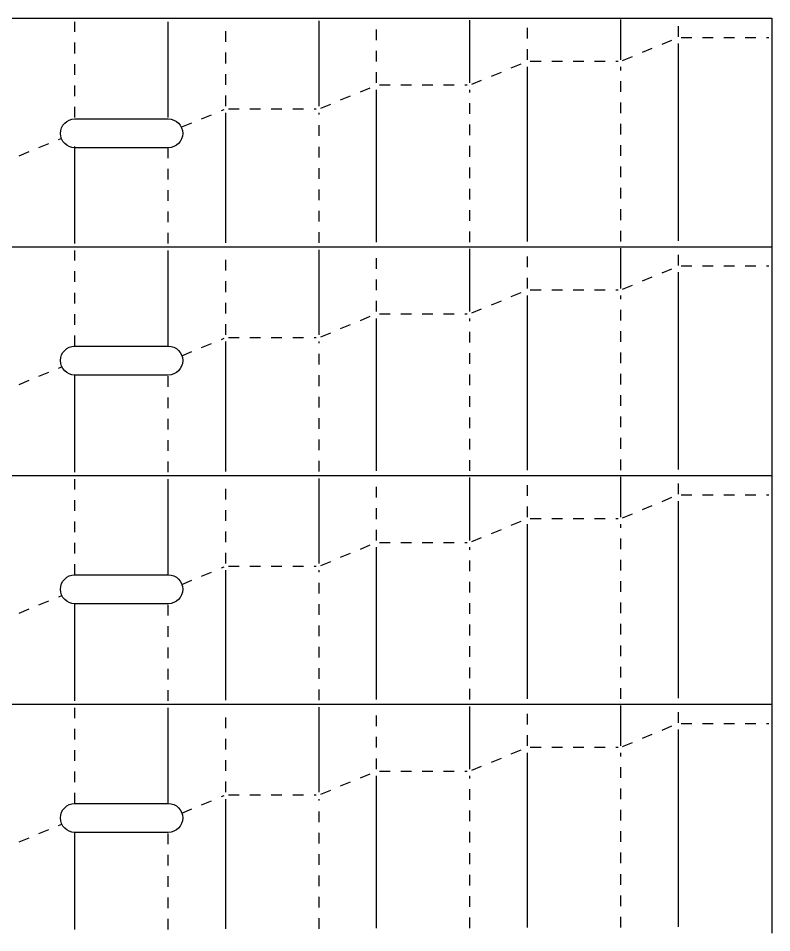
# Model space of a CAD drawing. Extents: x 11 to 192, y -288 to -10.
# Drawn here: x 87.8 to 187.3, y -153.5 to -32.7 of the extents above; entities that cross this region are included whole.
import ezdxf

# ---------------------------------------------------------------- set-up
doc = ezdxf.new("R2010")
doc.units = 0
for name, pattern in [('AI-LINETYPE-128', [2.822222, 1.411111, -1.411111]), ('AI-LINETYPE-129', [2.822222, 1.411111, -1.411111]), ('AI-LINETYPE-130', [2.822222, 1.411111, -1.411111]), ('AI-LINETYPE-131', [2.822222, 1.411111, -1.411111]), ('AI-LINETYPE-132', [2.822222, 1.411111, -1.411111]), ('AI-LINETYPE-133', [2.822222, 1.411111, -1.411111]), ('AI-LINETYPE-134', [2.822222, 1.411111, -1.411111]), ('AI-LINETYPE-142', [2.822222, 1.411111, -1.411111]), ('AI-LINETYPE-143', [2.822222, 1.411111, -1.411111]), ('AI-LINETYPE-144', [2.822222, 1.411111, -1.411111]), ('AI-LINETYPE-145', [2.822222, 1.411111, -1.411111]), ('AI-LINETYPE-146', [2.822222, 1.411111, -1.411111]), ('AI-LINETYPE-147', [2.822222, 1.411111, -1.411111]), ('AI-LINETYPE-148', [2.822222, 1.411111, -1.411111]), ('AI-LINETYPE-156', [2.822222, 1.411111, -1.411111]), ('AI-LINETYPE-157', [2.822222, 1.411111, -1.411111]), ('AI-LINETYPE-158', [2.822222, 1.411111, -1.411111]), ('AI-LINETYPE-159', [2.822222, 1.411111, -1.411111]), ('AI-LINETYPE-160', [2.822222, 1.411111, -1.411111]), ('AI-LINETYPE-161', [2.822222, 1.411111, -1.411111]), ('AI-LINETYPE-162', [2.822222, 1.411111, -1.411111]), ('AI-LINETYPE-170', [2.822222, 1.411111, -1.411111]), ('AI-LINETYPE-171', [2.822222, 1.411111, -1.411111]), ('AI-LINETYPE-172', [2.822222, 1.411111, -1.411111]), ('AI-LINETYPE-173', [2.822222, 1.411111, -1.411111]), ('AI-LINETYPE-174', [2.822222, 1.411111, -1.411111]), ('AI-LINETYPE-175', [2.822222, 1.411111, -1.411111]), ('AI-LINETYPE-176', [2.822222, 1.411111, -1.411111]), ('AI-LINETYPE-184', [2.822222, 1.411111, -1.411111]), ('AI-LINETYPE-185', [2.822222, 1.411111, -1.411111]), ('AI-LINETYPE-186', [2.822222, 1.411111, -1.411111]), ('AI-LINETYPE-187', [2.822222, 1.411111, -1.411111]), ('AI-LINETYPE-188', [2.822222, 1.411111, -1.411111]), ('AI-LINETYPE-189', [2.822222, 1.411111, -1.411111]), ('AI-LINETYPE-190', [2.822222, 1.411111, -1.411111]), ('AI-LINETYPE-198', [2.822222, 1.411111, -1.411111]), ('AI-LINETYPE-199', [2.822222, 1.411111, -1.411111]), ('AI-LINETYPE-200', [2.822222, 1.411111, -1.411111]), ('AI-LINETYPE-201', [2.822222, 1.411111, -1.411111]), ('AI-LINETYPE-202', [2.822222, 1.411111, -1.411111]), ('AI-LINETYPE-203', [2.822222, 1.411111, -1.411111]), ('AI-LINETYPE-204', [2.822222, 1.411111, -1.411111]), ('AI-LINETYPE-212', [2.822222, 1.411111, -1.411111]), ('AI-LINETYPE-213', [2.822222, 1.411111, -1.411111]), ('AI-LINETYPE-214', [2.822222, 1.411111, -1.411111]), ('AI-LINETYPE-215', [2.822222, 1.411111, -1.411111]), ('AI-LINETYPE-216', [2.822222, 1.411111, -1.411111]), ('AI-LINETYPE-217', [2.822222, 1.411111, -1.411111]), ('AI-LINETYPE-218', [2.822222, 1.411111, -1.411111]), ('AI-LINETYPE-226', [2.822222, 1.411111, -1.411111]), ('AI-LINETYPE-227', [2.822222, 1.411111, -1.411111]), ('AI-LINETYPE-228', [2.822222, 1.411111, -1.411111]), ('AI-LINETYPE-229', [2.822222, 1.411111, -1.411111]), ('AI-LINETYPE-230', [2.822222, 1.411111, -1.411111]), ('AI-LINETYPE-231', [2.822222, 1.411111, -1.411111]), ('AI-LINETYPE-232', [2.822222, 1.411111, -1.411111]), ('AI-LINETYPE-241', [2.822222, 1.411111, -1.411111]), ('AI-LINETYPE-242', [2.822222, 1.411111, -1.411111]), ('AI-LINETYPE-243', [2.822222, 1.411111, -1.411111]), ('AI-LINETYPE-244', [2.822222, 1.411111, -1.411111]), ('AI-LINETYPE-245', [2.822222, 1.411111, -1.411111]), ('AI-LINETYPE-246', [2.822222, 1.411111, -1.411111]), ('AI-LINETYPE-247', [2.822222, 1.411111, -1.411111]), ('AI-LINETYPE-248', [2.822222, 1.411111, -1.411111]), ('AI-LINETYPE-249', [2.822222, 1.411111, -1.411111]), ('AI-LINETYPE-250', [2.822222, 1.411111, -1.411111]), ('AI-LINETYPE-251', [2.822222, 1.411111, -1.411111]), ('AI-LINETYPE-252', [2.822222, 1.411111, -1.411111]), ('AI-LINETYPE-253', [2.822222, 1.411111, -1.411111]), ('AI-LINETYPE-254', [2.822222, 1.411111, -1.411111]), ('AI-LINETYPE-255', [2.822222, 1.411111, -1.411111]), ('AI-LINETYPE-256', [2.822222, 1.411111, -1.411111])]:
    doc.linetypes.add(name, pattern=pattern)
for name, color, linetype in [('CUTLINE', 7, 'CONTINUOUS'), ('MOUNTAINLINE', 7, 'CONTINUOUS'), ('VALLEYLINE', 7, 'CONTINUOUS')]:
    doc.layers.add(name, color=color, linetype=linetype)

# ---------------------------------------------------------------- blocks, each defined once
blk = doc.blocks.new('BLOCK_7')
at = {"layer": 'CUTLINE', "color": 7}
blk.add_lwpolyline([(15.57, -153.53), (15.57, -32.71), (187.32, -32.71), (187.32, -153.53)], dxfattribs=at)
blk = doc.blocks.new('BLOCK_8')
at = {"layer": 'CUTLINE', "color": 7}
for points in [[(95.28, -136.42), (107.62, -136.42)], [(107.62, -140.24), (95.28, -140.24)]]:
    blk.add_lwpolyline(points, dxfattribs=at)
for points in [[(95.28, -140.24), (94.23, -140.24), (93.37, -139.39), (93.37, -138.33), (93.37, -137.28), (94.23, -136.42), (95.28, -136.42)], [(107.62, -136.42), (108.67, -136.42), (109.52, -137.28), (109.52, -138.33), (109.52, -139.39), (108.67, -140.24), (107.62, -140.24)]]:
    blk.add_open_spline(points, degree=3, knots=[0, 0, 0, 0, 1, 1, 1, 2, 2, 2, 2], dxfattribs=at)
blk = doc.blocks.new('BLOCK_9')
at = {"layer": 'CUTLINE', "color": 7}
for points in [[(95.28, -106.22), (107.62, -106.22)], [(107.62, -110.04), (95.28, -110.04)]]:
    blk.add_lwpolyline(points, dxfattribs=at)
for points in [[(95.28, -110.04), (94.23, -110.04), (93.37, -109.18), (93.37, -108.13), (93.37, -107.07), (94.23, -106.22), (95.28, -106.22)], [(107.62, -106.22), (108.67, -106.22), (109.52, -107.07), (109.52, -108.13), (109.52, -109.18), (108.67, -110.04), (107.62, -110.04)]]:
    blk.add_open_spline(points, degree=3, knots=[0, 0, 0, 0, 1, 1, 1, 2, 2, 2, 2], dxfattribs=at)
blk = doc.blocks.new('BLOCK_10')
at = {"layer": 'CUTLINE', "color": 7}
for points in [[(95.28, -76.01), (107.62, -76.01)], [(107.62, -79.83), (95.28, -79.83)]]:
    blk.add_lwpolyline(points, dxfattribs=at)
for points in [[(95.28, -79.83), (94.23, -79.83), (93.37, -78.98), (93.37, -77.92), (93.37, -76.87), (94.23, -76.01), (95.28, -76.01)], [(107.62, -76.01), (108.67, -76.01), (109.52, -76.87), (109.52, -77.92), (109.52, -78.98), (108.67, -79.83), (107.62, -79.83)]]:
    blk.add_open_spline(points, degree=3, knots=[0, 0, 0, 0, 1, 1, 1, 2, 2, 2, 2], dxfattribs=at)
blk = doc.blocks.new('BLOCK_11')
at = {"layer": 'CUTLINE', "color": 7}
for points in [[(95.28, -46), (107.62, -46)], [(107.62, -49.82), (95.28, -49.82)]]:
    blk.add_lwpolyline(points, dxfattribs=at)
for points in [[(95.28, -49.82), (94.23, -49.82), (93.37, -48.96), (93.37, -47.91), (93.37, -46.86), (94.23, -46), (95.28, -46)], [(107.62, -46), (108.67, -46), (109.52, -46.86), (109.52, -47.91), (109.52, -48.96), (108.67, -49.82), (107.62, -49.82)]]:
    blk.add_open_spline(points, degree=3, knots=[0, 0, 0, 0, 1, 1, 1, 2, 2, 2, 2], dxfattribs=at)
blk = doc.blocks.new('BLOCK_139')
at = {"layer": 'VALLEYLINE', "color": 7, "linetype": 'AI-LINETYPE-128'}
blk.add_lwpolyline([(115.58, -135.28), (127.17, -135.28)], dxfattribs=at)
blk = doc.blocks.new('BLOCK_140')
at = {"layer": 'VALLEYLINE', "color": 7, "linetype": 'AI-LINETYPE-129'}
blk.add_lwpolyline([(127.77, -135.18), (134.91, -132.23)], dxfattribs=at)
blk = doc.blocks.new('BLOCK_141')
at = {"layer": 'VALLEYLINE', "color": 7, "linetype": 'AI-LINETYPE-130'}
blk.add_lwpolyline([(135.51, -132.13), (147.1, -132.13)], dxfattribs=at)
blk = doc.blocks.new('BLOCK_142')
at = {"layer": 'VALLEYLINE', "color": 7, "linetype": 'AI-LINETYPE-131'}
blk.add_lwpolyline([(147.7, -132.04), (154.84, -129.08)], dxfattribs=at)
blk = doc.blocks.new('BLOCK_143')
at = {"layer": 'VALLEYLINE', "color": 7, "linetype": 'AI-LINETYPE-132'}
blk.add_lwpolyline([(155.44, -128.99), (167.03, -128.99)], dxfattribs=at)
blk = doc.blocks.new('BLOCK_144')
at = {"layer": 'VALLEYLINE', "color": 7, "linetype": 'AI-LINETYPE-133'}
blk.add_lwpolyline([(167.63, -128.89), (174.76, -125.93)], dxfattribs=at)
blk = doc.blocks.new('BLOCK_145')
at = {"layer": 'VALLEYLINE', "color": 7, "linetype": 'AI-LINETYPE-134'}
blk.add_lwpolyline([(175.36, -125.84), (186.95, -125.84)], dxfattribs=at)
blk = doc.blocks.new('BLOCK_153')
at = {"layer": 'VALLEYLINE', "color": 7, "linetype": 'AI-LINETYPE-142'}
blk.add_lwpolyline([(115.21, -134.92), (115.21, -123.68)], dxfattribs=at)
blk = doc.blocks.new('BLOCK_154')
at = {"layer": 'VALLEYLINE', "color": 7, "linetype": 'AI-LINETYPE-143'}
blk.add_lwpolyline([(127.54, -152.98), (127.54, -135.83)], dxfattribs=at)
blk = doc.blocks.new('BLOCK_155')
at = {"layer": 'VALLEYLINE', "color": 7, "linetype": 'AI-LINETYPE-144'}
blk.add_lwpolyline([(135.14, -131.87), (135.14, -123.59)], dxfattribs=at)
blk = doc.blocks.new('BLOCK_156')
at = {"layer": 'VALLEYLINE', "color": 7, "linetype": 'AI-LINETYPE-145'}
blk.add_lwpolyline([(147.47, -152.88), (147.47, -132.77)], dxfattribs=at)
blk = doc.blocks.new('BLOCK_157')
at = {"layer": 'VALLEYLINE', "color": 7, "linetype": 'AI-LINETYPE-146'}
blk.add_lwpolyline([(155.07, -128.82), (155.07, -123.49)], dxfattribs=at)
blk = doc.blocks.new('BLOCK_158')
at = {"layer": 'VALLEYLINE', "color": 7, "linetype": 'AI-LINETYPE-147'}
blk.add_lwpolyline([(167.4, -152.79), (167.4, -129.72)], dxfattribs=at)
blk = doc.blocks.new('BLOCK_159')
at = {"layer": 'VALLEYLINE', "color": 7, "linetype": 'AI-LINETYPE-148'}
blk.add_lwpolyline([(174.99, -125.76), (174.99, -123.4)], dxfattribs=at)
blk = doc.blocks.new('BLOCK_167')
at = {"layer": 'VALLEYLINE', "color": 7, "linetype": 'AI-LINETYPE-156'}
blk.add_lwpolyline([(115.58, -105.08), (127.17, -105.08)], dxfattribs=at)
blk = doc.blocks.new('BLOCK_168')
at = {"layer": 'VALLEYLINE', "color": 7, "linetype": 'AI-LINETYPE-157'}
blk.add_lwpolyline([(127.77, -104.98), (134.91, -102.02)], dxfattribs=at)
blk = doc.blocks.new('BLOCK_169')
at = {"layer": 'VALLEYLINE', "color": 7, "linetype": 'AI-LINETYPE-158'}
blk.add_lwpolyline([(135.51, -101.93), (147.1, -101.93)], dxfattribs=at)
blk = doc.blocks.new('BLOCK_170')
at = {"layer": 'VALLEYLINE', "color": 7, "linetype": 'AI-LINETYPE-159'}
blk.add_lwpolyline([(147.7, -101.83), (154.84, -98.88)], dxfattribs=at)
blk = doc.blocks.new('BLOCK_171')
at = {"layer": 'VALLEYLINE', "color": 7, "linetype": 'AI-LINETYPE-160'}
blk.add_lwpolyline([(155.44, -98.78), (167.03, -98.78)], dxfattribs=at)
blk = doc.blocks.new('BLOCK_172')
at = {"layer": 'VALLEYLINE', "color": 7, "linetype": 'AI-LINETYPE-161'}
blk.add_lwpolyline([(167.63, -98.69), (174.76, -95.73)], dxfattribs=at)
blk = doc.blocks.new('BLOCK_173')
at = {"layer": 'VALLEYLINE', "color": 7, "linetype": 'AI-LINETYPE-162'}
blk.add_lwpolyline([(175.36, -95.64), (186.95, -95.64)], dxfattribs=at)
blk = doc.blocks.new('BLOCK_181')
at = {"layer": 'VALLEYLINE', "color": 7, "linetype": 'AI-LINETYPE-170'}
blk.add_lwpolyline([(115.21, -104.72), (115.21, -93.48)], dxfattribs=at)
blk = doc.blocks.new('BLOCK_182')
at = {"layer": 'VALLEYLINE', "color": 7, "linetype": 'AI-LINETYPE-171'}
blk.add_lwpolyline([(127.54, -122.78), (127.54, -105.62)], dxfattribs=at)
blk = doc.blocks.new('BLOCK_183')
at = {"layer": 'VALLEYLINE', "color": 7, "linetype": 'AI-LINETYPE-172'}
blk.add_lwpolyline([(135.14, -101.67), (135.14, -93.38)], dxfattribs=at)
blk = doc.blocks.new('BLOCK_184')
at = {"layer": 'VALLEYLINE', "color": 7, "linetype": 'AI-LINETYPE-173'}
blk.add_lwpolyline([(147.47, -122.68), (147.47, -102.57)], dxfattribs=at)
blk = doc.blocks.new('BLOCK_185')
at = {"layer": 'VALLEYLINE', "color": 7, "linetype": 'AI-LINETYPE-174'}
blk.add_lwpolyline([(155.07, -98.61), (155.07, -93.29)], dxfattribs=at)
blk = doc.blocks.new('BLOCK_186')
at = {"layer": 'VALLEYLINE', "color": 7, "linetype": 'AI-LINETYPE-175'}
blk.add_lwpolyline([(167.4, -122.59), (167.4, -99.52)], dxfattribs=at)
blk = doc.blocks.new('BLOCK_187')
at = {"layer": 'VALLEYLINE', "color": 7, "linetype": 'AI-LINETYPE-176'}
blk.add_lwpolyline([(174.99, -95.56), (174.99, -93.2)], dxfattribs=at)
blk = doc.blocks.new('BLOCK_195')
at = {"layer": 'VALLEYLINE', "color": 7, "linetype": 'AI-LINETYPE-184'}
blk.add_lwpolyline([(115.58, -74.87), (127.17, -74.87)], dxfattribs=at)
blk = doc.blocks.new('BLOCK_196')
at = {"layer": 'VALLEYLINE', "color": 7, "linetype": 'AI-LINETYPE-185'}
blk.add_lwpolyline([(127.77, -74.78), (134.91, -71.82)], dxfattribs=at)
blk = doc.blocks.new('BLOCK_197')
at = {"layer": 'VALLEYLINE', "color": 7, "linetype": 'AI-LINETYPE-186'}
blk.add_lwpolyline([(135.51, -71.73), (147.1, -71.73)], dxfattribs=at)
blk = doc.blocks.new('BLOCK_198')
at = {"layer": 'VALLEYLINE', "color": 7, "linetype": 'AI-LINETYPE-187'}
blk.add_lwpolyline([(147.7, -71.63), (154.84, -68.68)], dxfattribs=at)
blk = doc.blocks.new('BLOCK_199')
at = {"layer": 'VALLEYLINE', "color": 7, "linetype": 'AI-LINETYPE-188'}
blk.add_lwpolyline([(155.44, -68.58), (167.03, -68.58)], dxfattribs=at)
blk = doc.blocks.new('BLOCK_200')
at = {"layer": 'VALLEYLINE', "color": 7, "linetype": 'AI-LINETYPE-189'}
blk.add_lwpolyline([(167.63, -68.49), (174.76, -65.53)], dxfattribs=at)
blk = doc.blocks.new('BLOCK_201')
at = {"layer": 'VALLEYLINE', "color": 7, "linetype": 'AI-LINETYPE-190'}
blk.add_lwpolyline([(175.36, -65.43), (186.95, -65.43)], dxfattribs=at)
blk = doc.blocks.new('BLOCK_209')
at = {"layer": 'VALLEYLINE', "color": 7, "linetype": 'AI-LINETYPE-198'}
blk.add_lwpolyline([(115.21, -74.51), (115.21, -63.28)], dxfattribs=at)
blk = doc.blocks.new('BLOCK_210')
at = {"layer": 'VALLEYLINE', "color": 7, "linetype": 'AI-LINETYPE-199'}
blk.add_lwpolyline([(127.54, -92.57), (127.54, -75.42)], dxfattribs=at)
blk = doc.blocks.new('BLOCK_211')
at = {"layer": 'VALLEYLINE', "color": 7, "linetype": 'AI-LINETYPE-200'}
blk.add_lwpolyline([(135.14, -71.46), (135.14, -63.18)], dxfattribs=at)
blk = doc.blocks.new('BLOCK_212')
at = {"layer": 'VALLEYLINE', "color": 7, "linetype": 'AI-LINETYPE-201'}
blk.add_lwpolyline([(147.47, -92.48), (147.47, -72.37)], dxfattribs=at)
blk = doc.blocks.new('BLOCK_213')
at = {"layer": 'VALLEYLINE', "color": 7, "linetype": 'AI-LINETYPE-202'}
blk.add_lwpolyline([(155.07, -68.41), (155.07, -63.09)], dxfattribs=at)
blk = doc.blocks.new('BLOCK_214')
at = {"layer": 'VALLEYLINE', "color": 7, "linetype": 'AI-LINETYPE-203'}
blk.add_lwpolyline([(167.4, -92.38), (167.4, -69.32)], dxfattribs=at)
blk = doc.blocks.new('BLOCK_215')
at = {"layer": 'VALLEYLINE', "color": 7, "linetype": 'AI-LINETYPE-204'}
blk.add_lwpolyline([(174.99, -65.36), (174.99, -62.99)], dxfattribs=at)
blk = doc.blocks.new('BLOCK_223')
at = {"layer": 'VALLEYLINE', "color": 7, "linetype": 'AI-LINETYPE-212'}
blk.add_lwpolyline([(115.58, -44.67), (127.17, -44.67)], dxfattribs=at)
blk = doc.blocks.new('BLOCK_224')
at = {"layer": 'VALLEYLINE', "color": 7, "linetype": 'AI-LINETYPE-213'}
blk.add_lwpolyline([(127.77, -44.58), (134.91, -41.62)], dxfattribs=at)
blk = doc.blocks.new('BLOCK_225')
at = {"layer": 'VALLEYLINE', "color": 7, "linetype": 'AI-LINETYPE-214'}
blk.add_lwpolyline([(135.51, -41.52), (147.1, -41.52)], dxfattribs=at)
blk = doc.blocks.new('BLOCK_226')
at = {"layer": 'VALLEYLINE', "color": 7, "linetype": 'AI-LINETYPE-215'}
blk.add_lwpolyline([(147.7, -41.43), (154.84, -38.47)], dxfattribs=at)
blk = doc.blocks.new('BLOCK_227')
at = {"layer": 'VALLEYLINE', "color": 7, "linetype": 'AI-LINETYPE-216'}
blk.add_lwpolyline([(155.44, -38.38), (167.03, -38.38)], dxfattribs=at)
blk = doc.blocks.new('BLOCK_228')
at = {"layer": 'VALLEYLINE', "color": 7, "linetype": 'AI-LINETYPE-217'}
blk.add_lwpolyline([(167.63, -38.28), (174.76, -35.33)], dxfattribs=at)
blk = doc.blocks.new('BLOCK_229')
at = {"layer": 'VALLEYLINE', "color": 7, "linetype": 'AI-LINETYPE-218'}
blk.add_lwpolyline([(175.36, -35.23), (186.95, -35.23)], dxfattribs=at)
blk = doc.blocks.new('BLOCK_237')
at = {"layer": 'VALLEYLINE', "color": 7, "linetype": 'AI-LINETYPE-226'}
blk.add_lwpolyline([(115.21, -44.31), (115.21, -33.07)], dxfattribs=at)
blk = doc.blocks.new('BLOCK_238')
at = {"layer": 'VALLEYLINE', "color": 7, "linetype": 'AI-LINETYPE-227'}
blk.add_lwpolyline([(127.54, -62.37), (127.54, -45.22)], dxfattribs=at)
blk = doc.blocks.new('BLOCK_239')
at = {"layer": 'VALLEYLINE', "color": 7, "linetype": 'AI-LINETYPE-228'}
blk.add_lwpolyline([(135.14, -41.26), (135.14, -32.98)], dxfattribs=at)
blk = doc.blocks.new('BLOCK_240')
at = {"layer": 'VALLEYLINE', "color": 7, "linetype": 'AI-LINETYPE-229'}
blk.add_lwpolyline([(147.47, -62.28), (147.47, -42.17)], dxfattribs=at)
blk = doc.blocks.new('BLOCK_241')
at = {"layer": 'VALLEYLINE', "color": 7, "linetype": 'AI-LINETYPE-230'}
blk.add_lwpolyline([(155.07, -38.21), (155.07, -32.88)], dxfattribs=at)
blk = doc.blocks.new('BLOCK_242')
at = {"layer": 'VALLEYLINE', "color": 7, "linetype": 'AI-LINETYPE-231'}
blk.add_lwpolyline([(167.4, -62.18), (167.4, -39.11)], dxfattribs=at)
blk = doc.blocks.new('BLOCK_243')
at = {"layer": 'VALLEYLINE', "color": 7, "linetype": 'AI-LINETYPE-232'}
blk.add_lwpolyline([(174.99, -35.16), (174.99, -32.79)], dxfattribs=at)
blk = doc.blocks.new('BLOCK_252')
at = {"layer": 'VALLEYLINE', "color": 7, "linetype": 'AI-LINETYPE-241'}
blk.add_lwpolyline([(87.92, -141.48), (93.56, -139.14)], dxfattribs=at)
blk = doc.blocks.new('BLOCK_253')
at = {"layer": 'VALLEYLINE', "color": 7, "linetype": 'AI-LINETYPE-242'}
blk.add_lwpolyline([(109.41, -137.68), (114.98, -135.37)], dxfattribs=at)
blk = doc.blocks.new('BLOCK_254')
at = {"layer": 'VALLEYLINE', "color": 7, "linetype": 'AI-LINETYPE-243'}
blk.add_lwpolyline([(95.28, -136.42), (95.28, -123.78)], dxfattribs=at)
blk = doc.blocks.new('BLOCK_255')
at = {"layer": 'VALLEYLINE', "color": 7, "linetype": 'AI-LINETYPE-244'}
blk.add_lwpolyline([(107.62, -153.07), (107.62, -140.24)], dxfattribs=at)
blk = doc.blocks.new('BLOCK_256')
at = {"layer": 'VALLEYLINE', "color": 7, "linetype": 'AI-LINETYPE-245'}
blk.add_lwpolyline([(87.92, -111.27), (93.56, -108.94)], dxfattribs=at)
blk = doc.blocks.new('BLOCK_257')
at = {"layer": 'VALLEYLINE', "color": 7, "linetype": 'AI-LINETYPE-246'}
blk.add_lwpolyline([(109.41, -107.48), (114.98, -105.17)], dxfattribs=at)
blk = doc.blocks.new('BLOCK_258')
at = {"layer": 'VALLEYLINE', "color": 7, "linetype": 'AI-LINETYPE-247'}
blk.add_lwpolyline([(95.28, -106.22), (95.28, -93.57)], dxfattribs=at)
blk = doc.blocks.new('BLOCK_259')
at = {"layer": 'VALLEYLINE', "color": 7, "linetype": 'AI-LINETYPE-248'}
blk.add_lwpolyline([(107.62, -122.87), (107.62, -110.04)], dxfattribs=at)
blk = doc.blocks.new('BLOCK_260')
at = {"layer": 'VALLEYLINE', "color": 7, "linetype": 'AI-LINETYPE-249'}
blk.add_lwpolyline([(87.92, -81.07), (93.56, -78.73)], dxfattribs=at)
blk = doc.blocks.new('BLOCK_261')
at = {"layer": 'VALLEYLINE', "color": 7, "linetype": 'AI-LINETYPE-250'}
blk.add_lwpolyline([(109.41, -77.28), (114.98, -74.97)], dxfattribs=at)
blk = doc.blocks.new('BLOCK_262')
at = {"layer": 'VALLEYLINE', "color": 7, "linetype": 'AI-LINETYPE-251'}
blk.add_lwpolyline([(95.28, -76.01), (95.28, -63.37)], dxfattribs=at)
blk = doc.blocks.new('BLOCK_263')
at = {"layer": 'VALLEYLINE', "color": 7, "linetype": 'AI-LINETYPE-252'}
blk.add_lwpolyline([(107.62, -92.67), (107.62, -79.83)], dxfattribs=at)
blk = doc.blocks.new('BLOCK_264')
at = {"layer": 'VALLEYLINE', "color": 7, "linetype": 'AI-LINETYPE-253'}
blk.add_lwpolyline([(87.92, -50.87), (93.56, -48.53)], dxfattribs=at)
blk = doc.blocks.new('BLOCK_265')
at = {"layer": 'VALLEYLINE', "color": 7, "linetype": 'AI-LINETYPE-254'}
blk.add_lwpolyline([(109.41, -47.07), (114.98, -44.76)], dxfattribs=at)
blk = doc.blocks.new('BLOCK_266')
at = {"layer": 'VALLEYLINE', "color": 7, "linetype": 'AI-LINETYPE-255'}
blk.add_lwpolyline([(95.28, -45.81), (95.28, -33.17)], dxfattribs=at)
blk = doc.blocks.new('BLOCK_267')
at = {"layer": 'VALLEYLINE', "color": 7, "linetype": 'AI-LINETYPE-256'}
blk.add_lwpolyline([(107.62, -62.46), (107.62, -49.63)], dxfattribs=at)
blk = doc.blocks.new('BLOCK_331')
at = {"layer": 'MOUNTAINLINE', "color": 7}
blk.add_lwpolyline([(15.57, -123.32), (187.32, -123.32)], dxfattribs=at)
blk = doc.blocks.new('BLOCK_332')
at = {"layer": 'MOUNTAINLINE', "color": 7}
blk.add_lwpolyline([(15.57, -93.12), (187.32, -93.12)], dxfattribs=at)
blk = doc.blocks.new('BLOCK_333')
at = {"layer": 'MOUNTAINLINE', "color": 7}
blk.add_lwpolyline([(15.57, -62.92), (187.32, -62.92)], dxfattribs=at)
blk = doc.blocks.new('BLOCK_341')
at = {"layer": 'MOUNTAINLINE', "color": 7}
blk.add_lwpolyline([(115.21, -152.98), (115.21, -135.83)], dxfattribs=at)
blk = doc.blocks.new('BLOCK_342')
at = {"layer": 'MOUNTAINLINE', "color": 7}
blk.add_lwpolyline([(127.54, -134.92), (127.54, -123.68)], dxfattribs=at)
blk = doc.blocks.new('BLOCK_343')
at = {"layer": 'MOUNTAINLINE', "color": 7}
blk.add_lwpolyline([(135.14, -152.88), (135.14, -132.77)], dxfattribs=at)
blk = doc.blocks.new('BLOCK_344')
at = {"layer": 'MOUNTAINLINE', "color": 7}
blk.add_lwpolyline([(147.47, -131.87), (147.47, -123.59)], dxfattribs=at)
blk = doc.blocks.new('BLOCK_345')
at = {"layer": 'MOUNTAINLINE', "color": 7}
blk.add_lwpolyline([(155.07, -152.79), (155.07, -129.72)], dxfattribs=at)
blk = doc.blocks.new('BLOCK_346')
at = {"layer": 'MOUNTAINLINE', "color": 7}
blk.add_lwpolyline([(167.4, -128.82), (167.4, -123.49)], dxfattribs=at)
blk = doc.blocks.new('BLOCK_347')
at = {"layer": 'MOUNTAINLINE', "color": 7}
blk.add_lwpolyline([(174.99, -152.7), (174.99, -126.67)], dxfattribs=at)
blk = doc.blocks.new('BLOCK_355')
at = {"layer": 'MOUNTAINLINE', "color": 7}
blk.add_lwpolyline([(115.21, -122.78), (115.21, -105.62)], dxfattribs=at)
blk = doc.blocks.new('BLOCK_356')
at = {"layer": 'MOUNTAINLINE', "color": 7}
blk.add_lwpolyline([(127.54, -104.72), (127.54, -93.48)], dxfattribs=at)
blk = doc.blocks.new('BLOCK_357')
at = {"layer": 'MOUNTAINLINE', "color": 7}
blk.add_lwpolyline([(135.14, -122.68), (135.14, -102.57)], dxfattribs=at)
blk = doc.blocks.new('BLOCK_358')
at = {"layer": 'MOUNTAINLINE', "color": 7}
blk.add_lwpolyline([(147.47, -101.67), (147.47, -93.38)], dxfattribs=at)
blk = doc.blocks.new('BLOCK_359')
at = {"layer": 'MOUNTAINLINE', "color": 7}
blk.add_lwpolyline([(155.07, -122.59), (155.07, -99.52)], dxfattribs=at)
blk = doc.blocks.new('BLOCK_360')
at = {"layer": 'MOUNTAINLINE', "color": 7}
blk.add_lwpolyline([(167.4, -98.61), (167.4, -93.29)], dxfattribs=at)
blk = doc.blocks.new('BLOCK_361')
at = {"layer": 'MOUNTAINLINE', "color": 7}
blk.add_lwpolyline([(174.99, -122.49), (174.99, -96.47)], dxfattribs=at)
blk = doc.blocks.new('BLOCK_369')
at = {"layer": 'MOUNTAINLINE', "color": 7}
blk.add_lwpolyline([(115.21, -92.57), (115.21, -75.42)], dxfattribs=at)
blk = doc.blocks.new('BLOCK_370')
at = {"layer": 'MOUNTAINLINE', "color": 7}
blk.add_lwpolyline([(127.54, -74.51), (127.54, -63.28)], dxfattribs=at)
blk = doc.blocks.new('BLOCK_371')
at = {"layer": 'MOUNTAINLINE', "color": 7}
blk.add_lwpolyline([(135.14, -92.48), (135.14, -72.37)], dxfattribs=at)
blk = doc.blocks.new('BLOCK_372')
at = {"layer": 'MOUNTAINLINE', "color": 7}
blk.add_lwpolyline([(147.47, -71.46), (147.47, -63.18)], dxfattribs=at)
blk = doc.blocks.new('BLOCK_373')
at = {"layer": 'MOUNTAINLINE', "color": 7}
blk.add_lwpolyline([(155.07, -92.38), (155.07, -69.32)], dxfattribs=at)
blk = doc.blocks.new('BLOCK_374')
at = {"layer": 'MOUNTAINLINE', "color": 7}
blk.add_lwpolyline([(167.4, -68.41), (167.4, -63.09)], dxfattribs=at)
blk = doc.blocks.new('BLOCK_375')
at = {"layer": 'MOUNTAINLINE', "color": 7}
blk.add_lwpolyline([(174.99, -92.29), (174.99, -66.26)], dxfattribs=at)
blk = doc.blocks.new('BLOCK_383')
at = {"layer": 'MOUNTAINLINE', "color": 7}
blk.add_lwpolyline([(115.21, -62.37), (115.21, -45.22)], dxfattribs=at)
blk = doc.blocks.new('BLOCK_384')
at = {"layer": 'MOUNTAINLINE', "color": 7}
blk.add_lwpolyline([(127.54, -44.31), (127.54, -33.07)], dxfattribs=at)
blk = doc.blocks.new('BLOCK_385')
at = {"layer": 'MOUNTAINLINE', "color": 7}
blk.add_lwpolyline([(135.14, -62.28), (135.14, -42.17)], dxfattribs=at)
blk = doc.blocks.new('BLOCK_386')
at = {"layer": 'MOUNTAINLINE', "color": 7}
blk.add_lwpolyline([(147.47, -41.26), (147.47, -32.98)], dxfattribs=at)
blk = doc.blocks.new('BLOCK_387')
at = {"layer": 'MOUNTAINLINE', "color": 7}
blk.add_lwpolyline([(155.07, -62.18), (155.07, -39.11)], dxfattribs=at)
blk = doc.blocks.new('BLOCK_388')
at = {"layer": 'MOUNTAINLINE', "color": 7}
blk.add_lwpolyline([(167.4, -38.21), (167.4, -32.88)], dxfattribs=at)
blk = doc.blocks.new('BLOCK_389')
at = {"layer": 'MOUNTAINLINE', "color": 7}
blk.add_lwpolyline([(174.99, -62.09), (174.99, -36.06)], dxfattribs=at)
blk = doc.blocks.new('BLOCK_394')
at = {"layer": 'MOUNTAINLINE', "color": 7}
blk.add_lwpolyline([(95.28, -153.07), (95.28, -140.24)], dxfattribs=at)
blk = doc.blocks.new('BLOCK_395')
at = {"layer": 'MOUNTAINLINE', "color": 7}
blk.add_lwpolyline([(107.62, -136.42), (107.62, -123.78)], dxfattribs=at)
blk = doc.blocks.new('BLOCK_396')
at = {"layer": 'MOUNTAINLINE', "color": 7}
blk.add_lwpolyline([(95.28, -122.87), (95.28, -110.04)], dxfattribs=at)
blk = doc.blocks.new('BLOCK_397')
at = {"layer": 'MOUNTAINLINE', "color": 7}
blk.add_lwpolyline([(107.62, -106.22), (107.62, -93.57)], dxfattribs=at)
blk = doc.blocks.new('BLOCK_398')
at = {"layer": 'MOUNTAINLINE', "color": 7}
blk.add_lwpolyline([(95.28, -92.67), (95.28, -79.83)], dxfattribs=at)
blk = doc.blocks.new('BLOCK_399')
at = {"layer": 'MOUNTAINLINE', "color": 7}
blk.add_lwpolyline([(107.62, -76.01), (107.62, -63.37)], dxfattribs=at)
blk = doc.blocks.new('BLOCK_400')
at = {"layer": 'MOUNTAINLINE', "color": 7}
blk.add_lwpolyline([(95.28, -62.46), (95.28, -49.63)], dxfattribs=at)
blk = doc.blocks.new('BLOCK_401')
at = {"layer": 'MOUNTAINLINE', "color": 7}
blk.add_lwpolyline([(107.62, -45.81), (107.62, -33.17)], dxfattribs=at)

msp = doc.modelspace()

# ---------------------------------------------------------------- block references
at = {"layer": 'CUTLINE'}
for name in ['BLOCK_7', 'BLOCK_11', 'BLOCK_10', 'BLOCK_9', 'BLOCK_8']:
    msp.add_blockref(name, (0, 0), dxfattribs=at)
at = {"layer": 'MOUNTAINLINE'}
for name in ['BLOCK_401', 'BLOCK_384', 'BLOCK_386', 'BLOCK_388', 'BLOCK_389', 'BLOCK_387', 'BLOCK_385', 'BLOCK_383', 'BLOCK_400', 'BLOCK_333', 'BLOCK_399', 'BLOCK_370', 'BLOCK_372', 'BLOCK_374', 'BLOCK_375', 'BLOCK_373', 'BLOCK_371', 'BLOCK_369', 'BLOCK_398', 'BLOCK_332', 'BLOCK_397', 'BLOCK_356', 'BLOCK_358', 'BLOCK_360', 'BLOCK_361', 'BLOCK_359', 'BLOCK_357', 'BLOCK_355', 'BLOCK_396', 'BLOCK_331', 'BLOCK_395', 'BLOCK_342', 'BLOCK_344', 'BLOCK_346', 'BLOCK_347', 'BLOCK_345', 'BLOCK_343', 'BLOCK_341', 'BLOCK_394']:
    msp.add_blockref(name, (0, 0), dxfattribs=at)
at = {"layer": 'VALLEYLINE'}
for name in ['BLOCK_266', 'BLOCK_237', 'BLOCK_239', 'BLOCK_241', 'BLOCK_243', 'BLOCK_228', 'BLOCK_229', 'BLOCK_226', 'BLOCK_227', 'BLOCK_242', 'BLOCK_224', 'BLOCK_225', 'BLOCK_240', 'BLOCK_223', 'BLOCK_265', 'BLOCK_238', 'BLOCK_264', 'BLOCK_267', 'BLOCK_262', 'BLOCK_209', 'BLOCK_211', 'BLOCK_213', 'BLOCK_215', 'BLOCK_200', 'BLOCK_201', 'BLOCK_198', 'BLOCK_199', 'BLOCK_214', 'BLOCK_196', 'BLOCK_197', 'BLOCK_212', 'BLOCK_195', 'BLOCK_261', 'BLOCK_210', 'BLOCK_260', 'BLOCK_263', 'BLOCK_258', 'BLOCK_181', 'BLOCK_183', 'BLOCK_185', 'BLOCK_187', 'BLOCK_172', 'BLOCK_173', 'BLOCK_170', 'BLOCK_171', 'BLOCK_186', 'BLOCK_168', 'BLOCK_169', 'BLOCK_184', 'BLOCK_257', 'BLOCK_167', 'BLOCK_182', 'BLOCK_256', 'BLOCK_259', 'BLOCK_254', 'BLOCK_153', 'BLOCK_155', 'BLOCK_157', 'BLOCK_159', 'BLOCK_144', 'BLOCK_145', 'BLOCK_142', 'BLOCK_143', 'BLOCK_158', 'BLOCK_140', 'BLOCK_141', 'BLOCK_156', 'BLOCK_253', 'BLOCK_139', 'BLOCK_154', 'BLOCK_252', 'BLOCK_255']:
    msp.add_blockref(name, (0, 0), dxfattribs=at)

doc.saveas('drawing.dxf')
